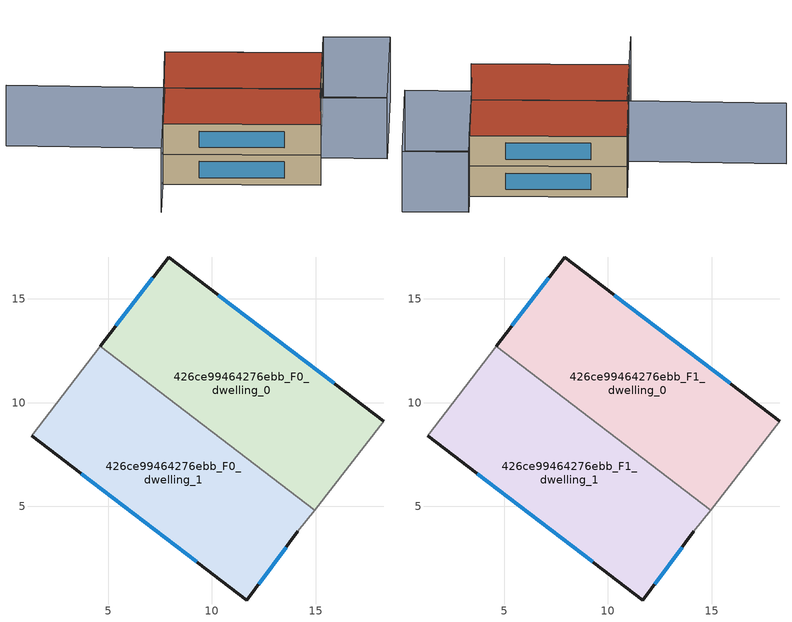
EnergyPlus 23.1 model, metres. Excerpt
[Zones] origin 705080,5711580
426ce99464276ebb_F0_dwelling_0
 floor ground (EU_floor_Construction): 18.29,9.09 14.95,4.82 4.6,12.72 7.91,17.02 z0
 wall outside (EU_wall_Construction): 18.29,9.09 7.91,17.02 4.6,12.72 z0:3
 wall adiabatic (EU_wall_Construction): 14.95,4.82 18.29,9.09 z0:3
 wall to 426ce99464276ebb_F0_dwelling_1 (EU_wall_Construction): 4.6,12.72 14.95,4.82 z0:3
 window (EU_Window_Construction): 15.89,10.93 10.31,15.19 / 7.14,16.03 5.37,13.72 z0.69:2.31
426ce99464276ebb_F0_dwelling_1
 floor ground (EU_floor_Construction): 14.95,4.82 14.15,3.8 11.68,0.48 1.3,8.42 4.6,12.72 z0
 wall outside (EU_wall_Construction): 1.3,8.42 11.68,0.48 14.15,3.8 z0:3
 wall adiabatic (EU_wall_Construction): 4.6,12.72 1.3,8.42 / 14.15,3.8 14.95,4.82 z0:3
 window (EU_Window_Construction): 12.25,1.25 13.57,3.03 / 3.7,6.58 9.28,2.32 z0.69:2.31
426ce99464276ebb_F1_dwelling_0
 floor to 426ce99464276ebb_F0_dwelling_0 (EU_floor_Construction): 18.29,9.09 14.95,4.82 4.6,12.72 7.91,17.02 z3
 wall outside (EU_wall_Construction): 18.29,9.09 7.91,17.02 4.6,12.72 z3:6
 wall adiabatic (EU_wall_Construction): 14.95,4.82 18.29,9.09 z3:6
 wall to 426ce99464276ebb_F1_dwelling_1 (EU_wall_Construction): 4.6,12.72 14.95,4.82 z3:6
 window (EU_Window_Construction): 15.89,10.93 10.31,15.19 / 7.14,16.03 5.37,13.72 z3.69:5.31
 roof outside (EU_roof_Construction): 14.95,4.82 18.29,9.09 7.91,17.02 4.6,12.72 z6
426ce99464276ebb_F1_dwelling_1
 floor to 426ce99464276ebb_F0_dwelling_1 (EU_floor_Construction): 14.95,4.82 14.15,3.8 11.68,0.48 1.3,8.42 4.6,12.72 z3
 wall outside (EU_wall_Construction): 1.3,8.42 11.68,0.48 14.15,3.8 z3:6
 wall adiabatic (EU_wall_Construction): 4.6,12.72 1.3,8.42 / 14.15,3.8 14.95,4.82 z3:6
 window (EU_Window_Construction): 12.25,1.25 13.57,3.03 / 3.7,6.58 9.28,2.32 z3.69:5.31
 roof outside (EU_roof_Construction): 11.68,0.48 14.15,3.8 14.95,4.82 4.6,12.72 1.3,8.42 z6
shading: -5.68,20.83 4.66,12.67 / 4.66,12.67 -1.33,5.09 / 24.17,7.61 18.5,0.39 / 18.5,0.39 14.14,3.8 / 14.14,3.8 19.81,11.03 / 19.81,11.03 24.17,7.61 z0:6
[Building]
EU S2 Campaign: North Axis=0; Terrain=City; Solar Distribution=FullExterior
[Site:Location]
London: Latitude=51.5; Longitude=-0.5; Time Zone=0; Elevation=25
[SizingPeriod:WeatherFileDays]
AnnualSizingPeriod: Begin Month=1; Begin Day of Month=1; End Month=12; End Day of Month=31; Day of Week for Start Day=Monday; Use Weather File Daylight Saving Period=No; Use Weather File Rain and Snow Indicators=No
[MATERIAL]
EU_InternalMass_Material: Roughness=MediumRough; Thickness=0.1; Conductivity=1; Density=1800; Specific Heat=900; Thermal Absorptance=0.9; Solar Absorptance=0.7; Visible Absorptance=0.7
[MATERIAL:NOMASS] Roughness=MediumRough; Thermal Absorptance=0.9; Solar Absorptance=0.7; Visible Absorptance=0.7
Name | Thermal Resistance
EU_wall_NoMass | 0.635353
EU_roof_NoMass | 0.675062
EU_floor_NoMass | 1.96382
[WINDOWMATERIAL:SIMPLEGLAZINGSYSTEM]
EU_Window_SimpleGlazing: UFactor=2.96269; Solar Heat Gain Coefficient=0.76; Visible Transmittance=0.76
[CONSTRUCTION]
EU_wall_Construction: EU_wall_NoMass
EU_roof_Construction: EU_roof_NoMass
EU_floor_Construction: EU_floor_NoMass
EU_Window_Construction: EU_Window_SimpleGlazing
EU_InternalMass_Construction: EU_InternalMass_Material
[ZONE] Type=1; Multiplier=1; Ceiling Height=autocalculate; Floor Area=autocalculate; Part of Total Floor Area=Yes
Name | Volume
426ce99464276ebb_F0_dwelling_0; 426ce99464276ebb_F1_dwelling_0 | 212.185
426ce99464276ebb_F0_dwelling_1 | 212.189
426ce99464276ebb_F1_dwelling_1 | 212.188
[INTERNALMASS] Construction=EU_InternalMass_Construction
Name | Zone or ZoneList | Surface Area
426ce99464276ebb_F0_dwelling_0_EU_InternalMass | 426ce99464276ebb_F0_dwelling_0 | 70.7286
426ce99464276ebb_F0_dwelling_1_EU_InternalMass | 426ce99464276ebb_F0_dwelling_1 | 70.7298
426ce99464276ebb_F1_dwelling_0_EU_InternalMass | 426ce99464276ebb_F1_dwelling_0 | 70.7286
426ce99464276ebb_F1_dwelling_1_EU_InternalMass | 426ce99464276ebb_F1_dwelling_1 | 70.7298
[OTHEREQUIPMENT] Fuel Type=Electricity; Design Level Calculation Method=Watts/Area; Power per Zone Floor Area=1; Fraction Latent=0; Fraction Radiant=0; Fraction Lost=0; Carbon Dioxide Generation Rate=0; EndUse Subcategory=EU_Step8_InternalGains
Name | Zone or ZoneList or Space or SpaceList | Schedule
EU_Step8_InternalGain_426ce99464276ebb_F0_dwelling_0_f000 | 426ce99464276ebb_F0_dwelling_0 | EU_Step8_GainSchedule_426ce99464276ebb_F0_dwelling_0_f000
EU_Step8_InternalGain_426ce99464276ebb_F0_dwelling_1_f000 | 426ce99464276ebb_F0_dwelling_1 | EU_Step8_GainSchedule_426ce99464276ebb_F0_dwelling_1_f000
EU_Step8_InternalGain_426ce99464276ebb_F1_dwelling_0_f000 | 426ce99464276ebb_F1_dwelling_0 | EU_Step8_GainSchedule_426ce99464276ebb_F1_dwelling_0_f000
EU_Step8_InternalGain_426ce99464276ebb_F1_dwelling_1_f000 | 426ce99464276ebb_F1_dwelling_1 | EU_Step8_GainSchedule_426ce99464276ebb_F1_dwelling_1_f000
[ZONEVENTILATION:DESIGNFLOWRATE] Schedule=EU_AlwaysOn; Design Flow Rate Calculation Method=AirChanges/Hour; Air Changes per Hour=0.555504; Ventilation Type=Natural; Fan Pressure Rise=0; Fan Total Efficiency=1; Constant Term Coefficient=1; Temperature Term Coefficient=0; Velocity Term Coefficient=0; Velocity Squared Term Coefficient=0; Minimum Indoor Temperature=-100; Maximum Indoor Temperature=100; Delta Temperature=-100; Minimum Outdoor Temperature=-100; Maximum Outdoor Temperature=100; Maximum Wind Speed=40
Name | Zone or ZoneList or Space or SpaceList
EU_ConstantAir_426ce99464276ebb_F0_dwelling_0 | 426ce99464276ebb_F0_dwelling_0
EU_ConstantAir_426ce99464276ebb_F0_dwelling_1 | 426ce99464276ebb_F0_dwelling_1
EU_ConstantAir_426ce99464276ebb_F1_dwelling_0 | 426ce99464276ebb_F1_dwelling_0
EU_ConstantAir_426ce99464276ebb_F1_dwelling_1 | 426ce99464276ebb_F1_dwelling_1
[HVACTEMPLATE:THERMOSTAT] Constant Heating Setpoint=20; Constant Cooling Setpoint=50
EU_HeatOnly_426ce99464276ebb_F0_dwelling_0; EU_HeatOnly_426ce99464276ebb_F0_dwelling_1; EU_HeatOnly_426ce99464276ebb_F1_dwelling_0; EU_HeatOnly_426ce99464276ebb_F1_dwelling_1
[HVACTEMPLATE:ZONE:IDEALLOADSAIRSYSTEM] System Availability Schedule=EU_AlwaysOn; Maximum Heating Supply Air Temperature=50; Minimum Cooling Supply Air Temperature=13; Maximum Heating Supply Air Humidity Ratio=0.0156; Minimum Cooling Supply Air Humidity Ratio=0.0077; Heating Limit=NoLimit; Cooling Limit=NoLimit; Heating Availability Schedule=EU_AlwaysOn; Cooling Availability Schedule=EU_CoolingOff; Dehumidification Control Type=ConstantSensibleHeatRatio; Cooling Sensible Heat Ratio=0.7; Dehumidification Setpoint=60; Humidification Control Type=None; Humidification Setpoint=30; Outdoor Air Method=None; Outdoor Air Flow Rate per Person=0.00944; Outdoor Air Flow Rate per Zone Floor Area=0; Outdoor Air Flow Rate per Zone=0; Demand Controlled Ventilation Type=None; Outdoor Air Economizer Type=NoEconomizer; Heat Recovery Type=None; Sensible Heat Recovery Effectiveness=0.7; Latent Heat Recovery Effectiveness=0.65
Name | Template Thermostat
426ce99464276ebb_F0_dwelling_0 | EU_HeatOnly_426ce99464276ebb_F0_dwelling_0
426ce99464276ebb_F0_dwelling_1 | EU_HeatOnly_426ce99464276ebb_F0_dwelling_1
426ce99464276ebb_F1_dwelling_0 | EU_HeatOnly_426ce99464276ebb_F1_dwelling_0
426ce99464276ebb_F1_dwelling_1 | EU_HeatOnly_426ce99464276ebb_F1_dwelling_1
[SIZING:ZONE] Zone Cooling Design Supply Air Temperature Input Method=SupplyAirTemperature; Zone Cooling Design Supply Air Temperature=13; Zone Heating Design Supply Air Temperature Input Method=SupplyAirTemperature; Zone Heating Design Supply Air Temperature=50; Zone Cooling Design Supply Air Humidity Ratio=0.008; Zone Heating Design Supply Air Humidity Ratio=0.008; Cooling Design Air Flow Method=DesignDay; Cooling Design Air Flow Rate=0; Cooling Minimum Air Flow per Zone Floor Area=0.000762; Cooling Minimum Air Flow=0; Cooling Minimum Air Flow Fraction=0.2; Heating Design Air Flow Method=DesignDay; Heating Design Air Flow Rate=0; Heating Maximum Air Flow per Zone Floor Area=0.002032; Heating Maximum Air Flow=0.141576; Heating Maximum Air Flow Fraction=0.3; Account for Dedicated Outdoor Air System=No; Dedicated Outdoor Air System Control Strategy=NeutralSupplyAir; Dedicated Outdoor Air Low Setpoint Temperature for Design=autosize; Dedicated Outdoor Air High Setpoint Temperature for Design=autosize; Zone Load Sizing Method=Sensible Load Only No Latent Load; Zone Latent Cooling Design Supply Air Humidity Ratio Input Method=HumidityRatioDifference; Zone Cooling Design Supply Air Humidity Ratio Difference=0.005; Zone Latent Heating Design Supply Air Humidity Ratio Input Method=HumidityRatioDifference; Zone Humidification Design Supply Air Humidity Ratio Difference=0.005
426ce99464276ebb_F0_dwelling_0; 426ce99464276ebb_F0_dwelling_1; 426ce99464276ebb_F1_dwelling_0; 426ce99464276ebb_F1_dwelling_1
[SCHEDULE:CONSTANT]
Name | Hourly Value
EU_AlwaysOn | 1
EU_CoolingOff | 0
[SCHEDULE:FILE] Column Number=1; Rows to Skip at Top=0; Number of Hours of Data=8760; Column Separator=Comma; Interpolate to Timestep=No; Minutes per Item=60; Adjust Schedule for Daylight Savings=Yes
Name | File
EU_Step8_GainSchedule_426ce99464276ebb_F0_dwelling_0_f000 | ../../schedules/426ce99464276ebb/426ce99464276ebb_F0_dwelling_0_f000_gain.csv
EU_Step8_GainSchedule_426ce99464276ebb_F0_dwelling_1_f000 | ../../schedules/426ce99464276ebb/426ce99464276ebb_F0_dwelling_1_f000_gain.csv
EU_Step8_GainSchedule_426ce99464276ebb_F1_dwelling_0_f000 | ../../schedules/426ce99464276ebb/426ce99464276ebb_F1_dwelling_0_f000_gain.csv
EU_Step8_GainSchedule_426ce99464276ebb_F1_dwelling_1_f000 | ../../schedules/426ce99464276ebb/426ce99464276ebb_F1_dwelling_1_f000_gain.csv
